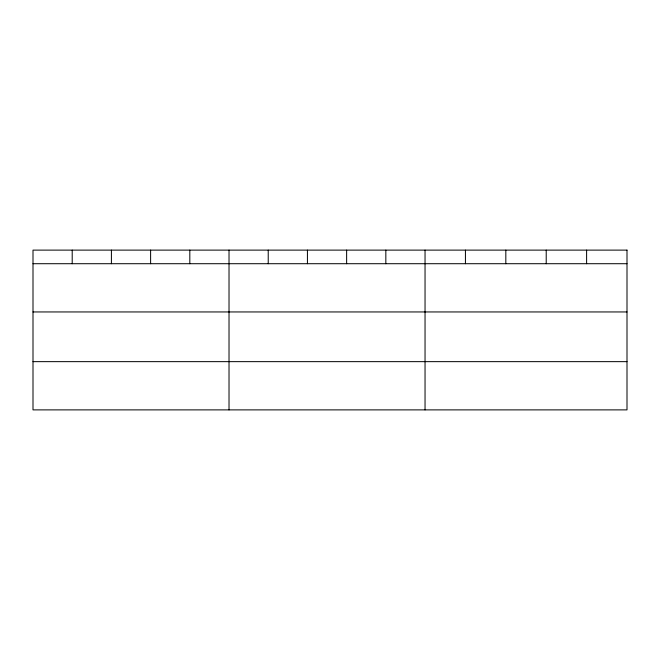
<?xml version="1.0" encoding="UTF-8"?>
<svg xmlns="http://www.w3.org/2000/svg" width="660" height="660" viewBox="0 0 660 660"><rect width="100%" height="100%" fill="white"/><g stroke="black" fill="none" stroke-linecap="round" stroke-linejoin="round"><path stroke-width="0.99" d="M33 263.711L627 263.711M33 311.949L627 311.949M33 361.647L627 361.647M586.608 250.115L586.608 263.711M546.216 250.115L546.216 263.711M505.824 250.115L505.824 263.711M465.432 250.115L465.432 263.711M425.04 250.115L425.04 409.885M385.836 250.115L385.836 263.711M346.632 250.115L346.632 263.711M307.428 250.115L307.428 263.711M268.224 250.115L268.224 263.711M229.02 250.115L229.02 409.885M189.816 250.115L189.816 263.711M150.612 250.115L150.612 263.711M111.408 250.115L111.408 263.711M72.204 250.115L72.204 263.711M627 250.115L33 250.115L33 409.885L627 409.885L627 250.115"/></g></svg>
